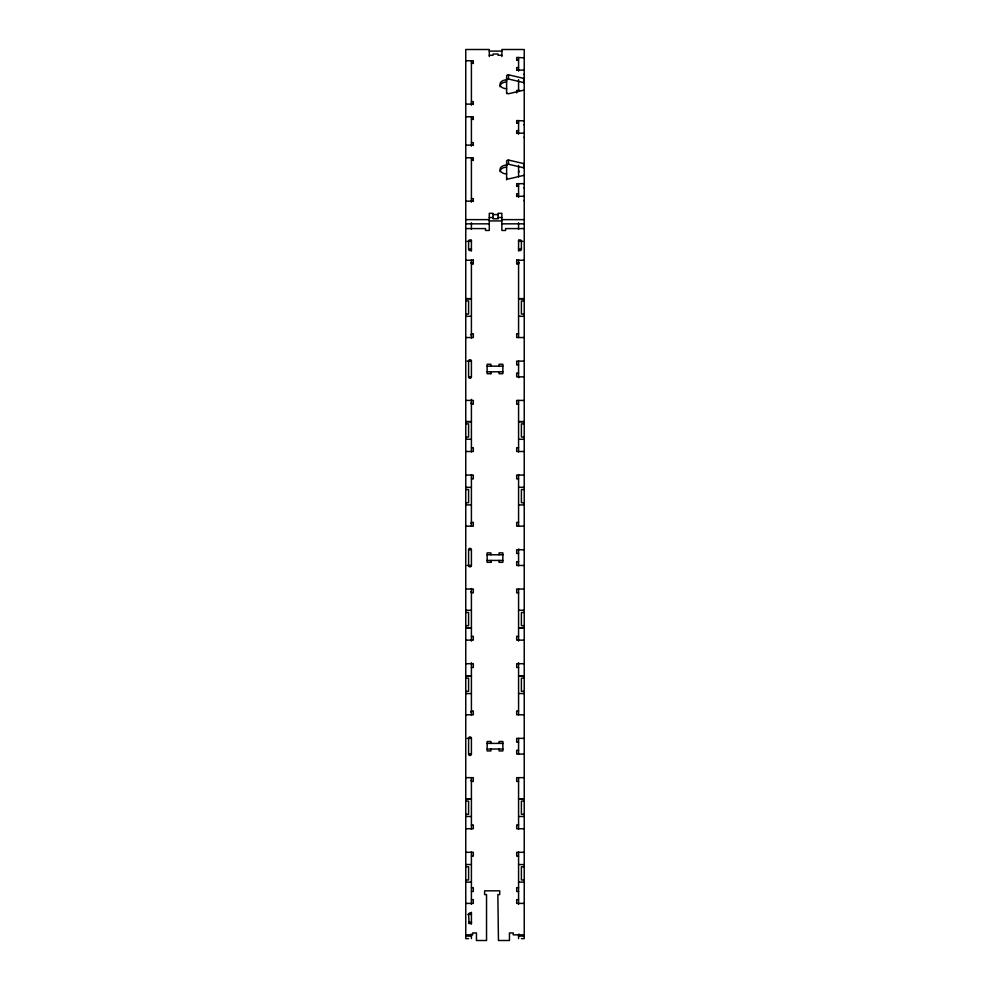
<?xml version="1.0" encoding="UTF-8"?>
<svg xmlns="http://www.w3.org/2000/svg" width="990" height="990" viewBox="0 0 990 990"><rect width="100%" height="100%" fill="white"/><g stroke="black" fill="none" stroke-linecap="round" stroke-linejoin="round"><path stroke-width="1.49" d="M518.574 197.344L518.574 183.67M518.574 134.232L518.574 120.557M518.574 71.132L518.574 57.457M524.23 137.734L524.23 137.041M524.23 133.526L524.23 132.388M524.23 125.111L524.23 124.418M524.23 120.916L516.681 120.557L516.681 123.366M524.23 74.634L524.23 73.928M524.23 70.426L524.23 69.288M524.23 57.804L516.681 57.457L516.681 60.254M524.23 200.846L524.23 200.141M524.23 196.639L524.23 195.5M524.23 188.224L524.23 187.518M524.23 184.449L524.23 183.67L516.681 183.67L516.681 186.467M524.23 121.349L524.23 120.557M524.23 58.237L524.23 57.457M489.295 51.096L501.881 51.096M489.283 55.291L493.057 55.279L493.057 54.029L498.081 54.029L498.081 55.279L501.856 55.291M516.681 59.982L518.574 59.982M465.758 60.749L473.307 60.749L473.307 63.558M471.413 63.273L473.307 63.273M518.574 67.555L516.681 67.555L516.681 70.352M516.681 70.08L524.23 70.08M519.701 90.424L516.681 90.424L516.681 92.936M471.413 101.611L473.307 101.611L473.307 104.42M465.758 104.136L473.307 104.136M465.758 116.758L473.307 116.758L473.307 119.567M471.413 119.283L473.307 119.283M516.681 123.082L518.574 123.082M518.574 130.655L516.681 130.655L516.681 133.464M516.681 133.18L524.23 133.18M471.413 142.609L473.307 142.609L473.307 145.419M465.758 145.134L473.307 145.134M465.758 157.757L473.307 157.757L473.307 160.566M471.413 160.281L473.307 160.281M516.681 186.194L518.574 186.194M518.574 193.768L516.681 193.768L516.681 196.565M516.681 196.292L524.23 196.292M471.413 198.619L473.307 198.619L473.307 201.416M465.758 201.143L473.307 201.143M493.057 214.583L498.081 214.583M489.283 217.528L493.057 217.528M498.081 217.528L501.856 217.528M465.758 219.631L489.283 219.631M501.856 219.631L524.23 219.631M489.283 220.931L501.856 220.931M465.758 223.839L489.283 223.839M501.856 223.839L524.23 223.839M465.758 228.579L485.508 228.579L485.508 230.46L489.283 230.46L489.283 213.32L493.057 213.32L493.057 218.79L498.081 218.79L498.081 213.32L501.856 213.32L501.856 230.46L505.63 230.46L505.63 228.579L524.23 228.579M467.169 241.312L471.413 241.312A1.411 1.411 0 0 0 470.003 239.889A1.411 1.411 0 0 0 468.592 241.312L468.592 249.171A1.411 1.411 0 0 0 470.003 250.581A1.411 1.411 0 0 0 471.413 249.171L468.592 249.171M522.819 241.312L518.574 241.312A1.411 1.411 0 0 1 519.985 239.889A1.411 1.411 0 0 1 521.396 241.312L521.396 249.171A1.411 1.411 0 0 1 519.985 250.581A1.411 1.411 0 0 1 518.574 249.171L521.396 249.171M465.758 260.259L473.307 260.259M516.681 260.259L524.23 260.259M470.708 262.882L473.307 262.882M516.681 262.882L519.28 262.882M471.413 264.033L473.307 264.033L473.307 259.813M518.574 264.033L516.681 264.033L516.681 259.813M465.758 300.898L468.592 300.898L468.592 314.102L465.758 314.102M524.23 300.898L521.396 300.898L521.396 314.102L524.23 314.102M465.758 316.342L471.413 316.256M518.574 316.256L524.23 316.342M471.413 333.766L473.307 333.766L473.307 337.541L465.758 337.541M518.574 333.766L516.681 333.766L516.681 337.541L524.23 337.541M470.708 334.707L471.413 334.707M467.169 361.115L471.413 361.115L471.413 376.844A1.411 1.411 0 0 1 470.003 378.254A1.411 1.411 0 0 1 468.592 376.844L468.592 361.115A1.411 1.411 0 0 1 470.003 359.704A1.411 1.411 0 0 1 471.413 361.115M524.23 361.115L516.681 361.115L516.681 364.889L518.574 364.889M487.13 366.151L502.858 366.151M487.13 371.807L502.858 371.807M518.574 373.069L516.681 373.069L516.681 376.844L524.23 376.844M490.916 373.7L487.117 373.7L487.142 364.258L490.916 364.258L490.892 366.151M468.592 376.844L471.413 376.844M465.758 400.418L473.307 400.418L473.307 404.192L471.413 404.192M524.23 400.418L516.681 400.418L516.681 404.192L518.574 404.192M470.708 403.239L471.413 403.239M465.758 423.856L468.592 423.856L468.592 437.06L465.758 437.06M524.23 423.856L521.396 423.856L521.396 437.06L524.23 437.06M465.758 439.214L471.413 439.288M518.574 439.288L524.23 439.288M471.413 447.728L473.307 447.728L473.307 451.502L465.758 451.502M518.574 447.728L516.681 447.728L516.681 451.502L524.23 451.502M465.758 475.076L473.307 475.076L473.307 478.851L471.413 478.851M524.23 475.076L516.681 475.076L516.681 478.851L518.574 478.851M465.758 487.29L471.413 487.377M518.574 487.29L524.23 487.29M465.758 489.53L468.592 489.53L468.592 502.722L465.758 502.722M524.23 489.53L521.396 489.53L521.396 502.722L524.23 502.722M465.758 504.875L471.413 504.875M518.574 504.875L524.23 504.962M471.413 522.386L473.307 522.386L473.307 526.16L465.758 526.16M518.574 522.386L516.681 522.386L516.681 526.16L524.23 526.16M470.708 523.339L471.413 523.339M468.592 549.735L471.413 549.735L471.413 565.463A1.411 1.411 0 0 1 470.003 566.874A1.411 1.411 0 0 1 468.592 565.463L468.592 549.735A1.411 1.411 0 0 1 470.003 548.324A1.411 1.411 0 0 1 471.413 549.735M524.23 549.735L516.681 549.735L516.681 553.509L518.574 553.509M487.142 554.771L502.871 554.771M487.142 560.427L502.871 560.427M518.574 561.689L516.681 561.689L516.681 565.463L524.23 565.463M490.916 562.32L487.117 562.32L487.142 552.89L490.916 552.89L490.892 554.771M467.169 565.463L471.413 565.463M465.758 589.038L473.307 589.038L473.307 592.812L471.413 592.812M524.23 589.038L516.681 589.038L516.681 592.812L518.574 592.812M470.708 591.871L471.413 591.871M465.758 610.236L471.413 610.323M518.574 610.236L524.23 610.236M465.758 612.476L468.592 612.476L468.592 625.68L465.758 625.68M524.23 612.476L521.396 612.476L521.396 625.68L524.23 625.68M471.413 636.347L473.307 636.347L473.307 640.122L465.758 640.122M518.574 636.347L516.681 636.347L516.681 640.122L524.23 640.122M465.758 663.696L473.307 663.696L473.307 667.47L471.413 667.47M524.23 663.696L516.681 663.696L516.681 667.47L518.574 667.47M465.758 678.15L468.592 678.15L468.592 691.354L465.758 691.354M524.23 678.15L521.396 678.15L521.396 691.354L524.23 691.354M465.758 693.582L471.413 693.582M518.574 693.507L524.23 693.582M471.413 711.006L473.307 711.006L473.307 714.78L465.758 714.78M518.574 711.006L516.681 711.006L516.681 714.78L524.23 714.78M470.708 711.959L471.413 711.959M467.169 738.367L471.413 738.367L471.413 754.083A1.411 1.411 0 0 1 470.003 755.494A1.411 1.411 0 0 1 468.592 754.083L468.592 738.367A1.411 1.411 0 0 1 470.003 736.944A1.411 1.411 0 0 1 471.413 738.367M524.23 738.367L516.681 738.367L516.681 742.129L518.574 742.129M487.142 743.391L502.871 743.391M487.142 749.046L502.871 749.046M518.574 750.309L516.681 750.309L516.681 754.083L524.23 754.083M468.592 754.083L471.413 754.083M465.758 777.657L473.307 777.657L473.307 781.432L471.413 781.432M524.23 777.657L516.681 777.657L516.681 781.432L518.574 781.432M470.708 780.491L471.413 780.491M465.758 798.856L471.413 798.856M518.574 798.856L524.23 798.856M465.758 798.942L471.413 798.942M518.574 798.942L524.23 798.942M465.758 801.096L468.592 801.096L468.592 814.3L465.758 814.3M524.23 801.096L521.396 801.096L521.396 814.3L524.23 814.3M465.758 816.453L471.413 816.527M518.574 816.527L524.23 816.453M471.413 824.967L473.307 824.967L473.307 828.741L465.758 828.741M518.574 824.967L516.681 824.967L516.681 828.741L524.23 828.741M465.758 852.316L473.307 852.316L473.307 856.09L471.413 856.09M524.23 852.316L516.681 852.316L516.681 856.09L518.574 856.09M465.758 864.53L471.413 864.53M518.574 864.53L524.23 864.616M465.758 866.77L468.592 866.77L468.592 879.974L465.758 879.974M524.23 866.77L521.396 866.77L521.396 879.974L524.23 879.974M465.758 882.201L471.413 882.127M518.574 882.127L524.23 882.127M471.413 887.684L473.307 887.684L473.307 891.458L471.413 891.458M518.574 887.684L516.681 887.684L516.681 891.458L518.574 891.458M471.413 899.638L473.307 899.638L473.307 903.4L465.758 903.4M518.574 899.638L516.681 899.638L516.681 903.4L524.23 903.4M467.874 914.413L471.413 914.413A1.411 1.411 0 0 0 470.003 912.99A1.411 1.411 0 0 0 468.592 914.413L469.111 923.435M468.592 922.272L471.413 922.272M470.708 934.3L471.413 934.3L471.413 938.607M519.28 934.3L518.574 934.3L518.574 938.607M465.758 934.845L472.675 934.845L472.675 932.951L476.45 932.951L476.45 940.5L486.536 940.5L486.536 894.601L484.642 894.601L484.642 890.827L499.74 890.827L499.74 894.601L497.846 894.601L498.453 940.5L509.454 940.5L509.454 932.951L513.228 932.951L513.228 934.845L524.23 934.845M465.758 936.095L471.413 936.095M518.574 936.095L524.23 936.095M468.592 938.619L465.758 938.619L465.758 49.5L489.283 49.5L489.295 56.541M521.396 938.619L524.23 938.619L524.23 49.5L501.856 49.5L501.881 56.541M506.62 93.617L506.62 76.082A1.881 1.262 0 0 1 508.514 74.819L523.685 78.383A1.881 1.262 0 0 0 524.23 78.433M506.62 80.289A1.881 1.262 0 0 1 508.514 79.027L523.685 82.578A1.881 1.262 0 0 0 524.23 82.64M506.62 179.858L506.62 161.296A1.881 1.262 0 0 1 508.514 160.034L523.685 163.585A1.881 1.262 0 0 0 524.23 163.647M506.62 165.503A1.881 1.262 0 0 1 508.514 164.241L523.685 167.793A1.881 1.262 0 0 0 524.23 167.855M523.685 78.383L523.685 82.578M523.685 163.585L523.685 167.793M518.574 79.645L518.574 91.006M518.574 165.466L518.574 176.826M518.574 222.799L518.574 229.346M518.574 240.125L518.574 251.052M518.574 259.788L518.574 337.541M518.574 361.115L518.574 376.844A1.411 1.411 0 0 0 518.884 377.735M518.574 400.418L518.574 451.972M518.574 474.606L518.574 526.16M518.574 589.038L518.574 641.062M518.574 662.755L518.574 714.78M518.574 738.367L518.574 754.083M518.574 777.657L518.574 829.212M518.574 851.846L518.574 904.353M508.514 74.819L508.514 79.027M508.514 160.034L508.514 164.241M499.071 366.151L499.096 364.258L502.871 364.258L502.833 373.7L499.071 373.7L499.096 371.807M499.071 554.771L499.096 552.89L502.871 552.89L502.833 562.32L499.071 562.32L499.096 560.427M499.096 743.391L499.096 741.51L502.871 741.51L502.871 750.94L499.096 750.94L499.096 749.046M490.916 371.807L490.892 373.7M490.916 560.427L490.892 562.32M490.916 743.391L490.916 741.51L487.142 741.51L487.142 750.94L490.916 750.94L490.916 749.046M471.413 60.749L471.413 105.188M471.413 116.758L471.413 146.186M471.413 157.757L471.413 202.195M471.413 222.799L471.413 229.346M471.413 240.125L471.413 251.052M471.413 259.788L471.413 338.06M471.413 399.378L471.413 451.972M471.413 474.606L471.413 526.16M471.413 588.518L471.413 641.062M471.413 662.755L471.413 715.3M471.413 777.657L471.413 829.212M471.413 851.846L471.413 904.353M471.413 912.285L471.413 924.153M518.624 565.847A1.411 1.411 0 0 1 518.574 565.463L518.574 549.735A1.411 1.411 0 0 1 518.797 548.967M518.574 172.495A1.411 1.411 0 0 1 519.206 171.32M471.512 922.519A1.435 1.435 0 0 1 469.211 923.311M506.62 88.704A6.596 4.418 0 0 1 500.024 84.286A6.596 4.418 0 0 1 506.62 79.868M524.23 175.366A1.881 1.262 0 0 0 523.685 175.416L508.514 178.967A1.881 1.262 0 0 1 506.62 177.705M506.62 173.918A6.596 4.418 0 0 1 500.024 169.5A6.596 4.418 0 0 1 506.62 165.083M524.23 90.152A1.881 1.262 0 0 0 523.685 90.201L508.514 93.753A1.881 1.262 0 0 1 506.62 92.491M500.024 171.604A6.596 4.418 0 0 1 506.62 167.186M500.049 86.786A6.596 4.418 0 0 1 506.62 81.972M471.413 298.671L465.758 298.671L471.413 298.745M524.23 298.671L518.574 298.671L524.23 298.745M471.413 421.616L465.758 421.616L471.413 421.703M524.23 421.616L518.574 421.616L524.23 421.703M471.413 627.833L465.758 627.833L471.413 627.908M524.23 627.833L518.574 627.833L524.23 627.908M471.413 675.91L465.758 675.91L471.413 675.997M524.23 675.91L518.574 675.91L524.23 675.997"/></g></svg>
